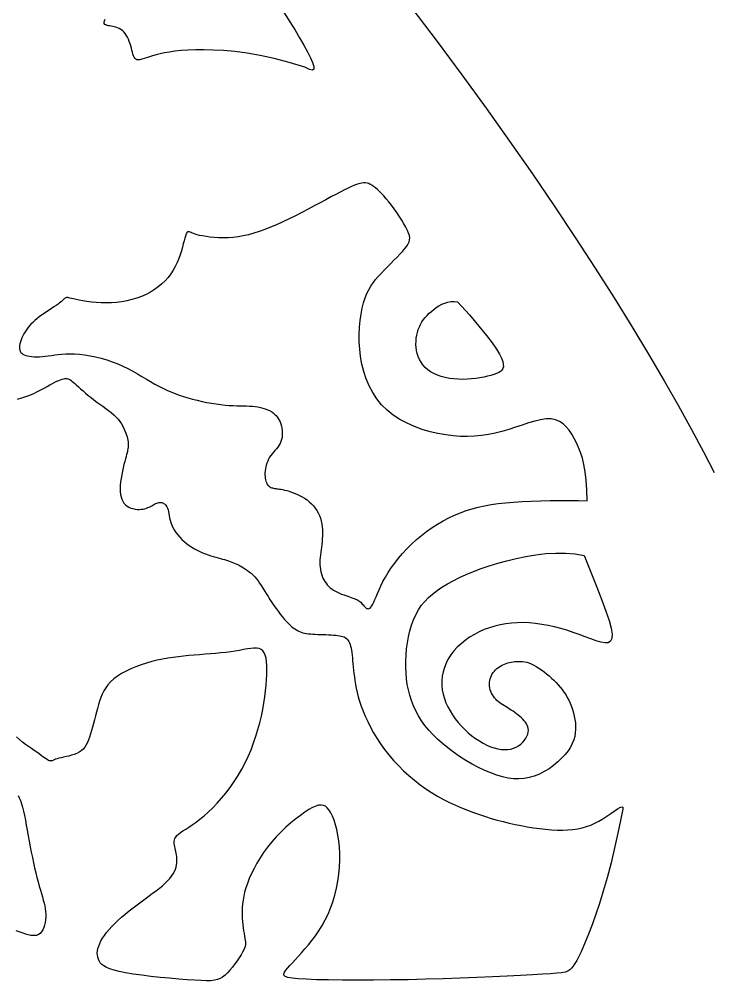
# Paper-space layout 'Layout1' of a CAD drawing. Header units: millimetres. Extents: x 76 to 198, y 127 to 164.
# Drawn here: x 95.42 to 101.45, y 138.87 to 147.24 of the extents above; entities that cross this region are included whole.
import ezdxf

# ---------------------------------------------------------------- set-up
doc = ezdxf.new("R2010")
doc.units = ezdxf.units.MM

psp = doc.layouts.get("Layout1")

# ---------------------------------------------------------------- linework, layer by layer
for points in [[(97.7282, 147.2996), (97.7791, 147.2213), (97.8244, 147.1485), (97.8647, 147.0808), (97.9004, 147.0181), (97.9319, 146.9604), (97.9578, 146.909), (97.9766, 146.8656), (97.9869, 146.8319), (97.987, 146.8093), (97.9754, 146.7997), (97.9506, 146.8046), (97.911, 146.8256)], [(98.841, 147.3406), (99.0617, 147.0496), (99.2778, 146.7586), (99.4889, 146.4688), (99.694, 146.1812), (99.8925, 145.8971), (100.0836, 145.6175), (100.2666, 145.3435), (100.4407, 145.0762), (100.6053, 144.8168), (100.7602, 144.5661), (100.9051, 144.3251), (101.04, 144.0945), (101.1646, 143.8752), (101.2789, 143.6682), (101.3827, 143.4742), (101.4758, 143.2942)], [(97.911, 146.8256), (97.7725, 146.8684), (97.6421, 146.9025), (97.5199, 146.9288), (97.4059, 146.9484), (97.2999, 146.962), (97.202, 146.9708), (97.1122, 146.9755), (97.0304, 146.9772), (96.9566, 146.9767), (96.8903, 146.9743), (96.8307, 146.9703), (96.7775, 146.9649), (96.7298, 146.9583), (96.6872, 146.9507), (96.649, 146.9424), (96.6146, 146.9337), (96.5835, 146.9248), (96.5555, 146.916), (96.5305, 146.9078), (96.5083, 146.9007), (96.4889, 146.8951), (96.472, 146.8914), (96.4576, 146.8901), (96.4456, 146.8915), (96.4358, 146.896), (96.4278, 146.9035), (96.4213, 146.9135), (96.4159, 146.9258), (96.4113, 146.9401), (96.407, 146.956), (96.4027, 146.9734), (96.3981, 146.9917), (96.3927, 147.0108), (96.3866, 147.0303), (96.3797, 147.0498), (96.372, 147.0689), (96.3634, 147.0872), (96.3539, 147.1044), (96.3435, 147.1202), (96.3321, 147.1341), (96.3197, 147.1459), (96.3066, 147.1557), (96.2928, 147.1636), (96.2786, 147.17), (96.2641, 147.1751), (96.2496, 147.179), (96.2353, 147.182), (96.2212, 147.1842), (96.2076, 147.186), (96.195, 147.1879), (96.1838, 147.1903), (96.1743, 147.1938), (96.1671, 147.1989), (96.1625, 147.2061), (96.161, 147.216), (96.1631, 147.229), (96.1689, 147.2457)], [(100.3696, 143.0475), (100.3676, 143.145), (100.3621, 143.2292), (100.3534, 143.302), (100.3418, 143.365), (100.3279, 143.4199), (100.312, 143.4685), (100.2945, 143.5123), (100.2758, 143.5532), (100.2561, 143.5924), (100.2352, 143.6295), (100.2125, 143.6637), (100.1876, 143.6941), (100.1599, 143.7199), (100.1289, 143.7404), (100.0942, 143.7546), (100.0553, 143.7618), (100.0118, 143.7615), (99.9642, 143.7547), (99.9131, 143.7426), (99.8591, 143.7268), (99.8029, 143.7085), (99.7451, 143.689), (99.6863, 143.6697), (99.6271, 143.652), (99.568, 143.637), (99.5089, 143.625), (99.4494, 143.6162), (99.3893, 143.6105), (99.3283, 143.6082), (99.2661, 143.6093), (99.2024, 143.614), (99.1369, 143.6223), (99.0696, 143.6344), (99.0012, 143.6504), (98.9328, 143.6704), (98.8654, 143.6947), (98.8, 143.7233), (98.7377, 143.7564), (98.6793, 143.7942), (98.626, 143.8367), (98.5785, 143.8842), (98.5369, 143.936), (98.5008, 143.9915), (98.4701, 144.0502), (98.4445, 144.1114), (98.4237, 144.1746), (98.4076, 144.2391), (98.3958, 144.3044), (98.3881, 144.3697), (98.3842, 144.4345), (98.3837, 144.498), (98.3864, 144.5597), (98.3918, 144.6187), (98.3998, 144.6745), (98.4098, 144.7264), (98.4216, 144.7736), (98.435, 144.8158), (98.4498, 144.8535), (98.4663, 144.8875), (98.4843, 144.9186), (98.5041, 144.9475), (98.5256, 144.9751), (98.549, 145.0022), (98.5742, 145.0296), (98.6013, 145.0578), (98.6295, 145.0866), (98.6582, 145.1155), (98.6866, 145.1442), (98.714, 145.1721), (98.7396, 145.1989), (98.7626, 145.2239), (98.7825, 145.2469), (98.7984, 145.2676), (98.8104, 145.2865), (98.8186, 145.3043), (98.8229, 145.3219), (98.8234, 145.3399), (98.8203, 145.3592), (98.8135, 145.3805), (98.8032, 145.4045), (98.7894, 145.4318), (98.7726, 145.4618), (98.7535, 145.4938), (98.7325, 145.5268), (98.7103, 145.5601), (98.6873, 145.5929), (98.6642, 145.6244), (98.6415, 145.6538), (98.6197, 145.6805), (98.5988, 145.7044), (98.5789, 145.7257), (98.56, 145.7444), (98.542, 145.7608), (98.5251, 145.775), (98.5091, 145.7871), (98.494, 145.7972), (98.4799, 145.8055), (98.4662, 145.8119), (98.4526, 145.8163), (98.4384, 145.8187), (98.4233, 145.819), (98.4067, 145.817), (98.3882, 145.8128), (98.3673, 145.8063), (98.3435, 145.7973), (98.3168, 145.786), (98.287, 145.7724), (98.2542, 145.7565), (98.2183, 145.7385), (98.1792, 145.7183), (98.137, 145.696), (98.0914, 145.6718), (98.0427, 145.6456), (97.9913, 145.6181), (97.938, 145.5897), (97.8832, 145.5609), (97.8278, 145.5324), (97.7722, 145.5046), (97.7173, 145.4782), (97.6635, 145.4536), (97.6116, 145.4313), (97.5613, 145.4114), (97.5125, 145.3938), (97.4651, 145.3787), (97.4188, 145.3661), (97.3735, 145.3558), (97.329, 145.348), (97.2851, 145.3426), (97.2418, 145.3397), (97.1994, 145.3388), (97.1584, 145.3398), (97.1195, 145.3423), (97.0829, 145.346), (97.0494, 145.3506), (97.0193, 145.3557), (96.9932, 145.3611), (96.9714, 145.3665), (96.9535, 145.3717), (96.9391, 145.3766), (96.9276, 145.3811), (96.9185, 145.3851), (96.9113, 145.3885), (96.9055, 145.3911), (96.9004, 145.3929), (96.8958, 145.3936), (96.8914, 145.3929), (96.8871, 145.3904), (96.8829, 145.3857), (96.8785, 145.3782), (96.8738, 145.3676), (96.8689, 145.3534), (96.8635, 145.3353), (96.8576, 145.3129), (96.8509, 145.2867), (96.8432, 145.2575), (96.8342, 145.226), (96.8238, 145.1927), (96.8116, 145.1585), (96.7975, 145.124), (96.7812, 145.0899), (96.7625, 145.0568), (96.7414, 145.0248), (96.7179, 144.9943), (96.692, 144.9652), (96.6637, 144.9377), (96.633, 144.912), (96.6, 144.8882), (96.5647, 144.8664), (96.5271, 144.8468), (96.4874, 144.8293), (96.446, 144.8141), (96.4032, 144.8012), (96.3593, 144.7906), (96.3146, 144.7823), (96.2694, 144.7765), (96.2239, 144.7731), (96.1787, 144.7721), (96.1342, 144.7732), (96.091, 144.776), (96.0498, 144.7802), (96.0112, 144.7852), (95.9758, 144.7908), (95.9442, 144.7965), (95.9171, 144.8019), (95.8949, 144.8068), (95.8771, 144.8109), (95.8631, 144.8142), (95.8522, 144.8167), (95.8439, 144.8183), (95.8373, 144.8189), (95.832, 144.8185), (95.8272, 144.8169), (95.8223, 144.8141), (95.817, 144.8102), (95.811, 144.8051), (95.8039, 144.7989), (95.7955, 144.7915), (95.7855, 144.783), (95.7734, 144.7734), (95.7591, 144.7627), (95.7423, 144.751), (95.7234, 144.7383), (95.703, 144.7248), (95.6814, 144.7106), (95.6592, 144.6959), (95.637, 144.6808), (95.6151, 144.6654), (95.5942, 144.6499), (95.5745, 144.6343), (95.5562, 144.6187), (95.5392, 144.603), (95.5235, 144.5871), (95.5089, 144.571), (95.4955, 144.5546), (95.4832, 144.5379), (95.4719, 144.5208), (95.4616, 144.5034), (95.4523, 144.4857), (95.4442, 144.468), (95.4373, 144.4506), (95.4317, 144.4335), (95.4274, 144.4172), (95.4247, 144.4016), (95.4234, 144.3872), (95.4238, 144.374), (95.4259, 144.3621), (95.4297, 144.3514), (95.4354, 144.3418), (95.443, 144.3334), (95.4525, 144.3261), (95.464, 144.3199), (95.4777, 144.3146), (95.4934, 144.3104), (95.5111, 144.3071), (95.5307, 144.3047), (95.5518, 144.3034), (95.5743, 144.303), (95.598, 144.3036), (95.6228, 144.3052), (95.6484, 144.3077), (95.6747, 144.3112), (95.702, 144.3152), (95.7305, 144.3193), (95.7607, 144.3233), (95.7927, 144.3265), (95.827, 144.3288), (95.8637, 144.3295), (95.9033, 144.3285), (95.9458, 144.3252), (95.9909, 144.3197), (96.0379, 144.3119), (96.0861, 144.3021), (96.135, 144.2901), (96.1839, 144.2761), (96.2322, 144.2601), (96.2793, 144.2421), (96.3247, 144.2221), (96.3684, 144.2007), (96.4105, 144.1783), (96.4512, 144.1552), (96.4906, 144.132), (96.5288, 144.1091), (96.566, 144.0868), (96.6023, 144.0658), (96.6379, 144.0463), (96.673, 144.0283), (96.7079, 144.0116), (96.743, 143.9963), (96.7785, 143.982), (96.8148, 143.9688), (96.8521, 143.9564), (96.8907, 143.9448), (96.9308, 143.934), (96.972, 143.9238), (97.0139, 143.9144), (97.0559, 143.906), (97.0976, 143.8985), (97.1385, 143.892), (97.1781, 143.8867), (97.2159, 143.8826), (97.2516, 143.8798), (97.2852, 143.8779), (97.3169, 143.8768), (97.3469, 143.8762), (97.3753, 143.8757), (97.4025, 143.875), (97.4285, 143.874), (97.4536, 143.8723), (97.4778, 143.8696), (97.5012, 143.866), (97.5237, 143.8615), (97.5451, 143.856), (97.5654, 143.8496), (97.5845, 143.8423), (97.6022, 143.8341), (97.6185, 143.825), (97.6333, 143.8151), (97.6467, 143.8043), (97.6587, 143.7925), (97.6694, 143.7797), (97.6788, 143.7659), (97.6871, 143.751), (97.6943, 143.735), (97.7004, 143.7179), (97.7055, 143.6997), (97.7095, 143.6805), (97.7122, 143.6608), (97.7135, 143.6408), (97.7133, 143.6208), (97.7113, 143.6012), (97.7075, 143.5822), (97.7017, 143.5641), (97.6938, 143.5472), (97.6842, 143.5312), (97.6732, 143.5161), (97.6614, 143.5014), (97.6491, 143.487), (97.6367, 143.4727), (97.6246, 143.4581), (97.6133, 143.443), (97.6031, 143.4274), (97.5941, 143.4111), (97.5863, 143.3944), (97.5795, 143.3774), (97.5739, 143.3602), (97.5695, 143.343), (97.5661, 143.3258), (97.5638, 143.3088), (97.5626, 143.2922), (97.5625, 143.276), (97.5633, 143.2604), (97.565, 143.2456), (97.5676, 143.2317), (97.571, 143.2189), (97.5751, 143.2073), (97.58, 143.1971), (97.5855, 143.1883), (97.5916, 143.1809), (97.5982, 143.1748), (97.6054, 143.1697), (97.6129, 143.1656), (97.6209, 143.1624), (97.6291, 143.1599), (97.6377, 143.1579), (97.6465, 143.1564), (97.6557, 143.1551), (97.6656, 143.1538), (97.6764, 143.1524), (97.6884, 143.1507), (97.7017, 143.1485), (97.7167, 143.1456), (97.7334, 143.1418), (97.7521, 143.1369), (97.7725, 143.1309), (97.7941, 143.1238), (97.8166, 143.1156), (97.8396, 143.1061), (97.8627, 143.0954), (97.8855, 143.0835), (97.9076, 143.0704), (97.9286, 143.0559), (97.9485, 143.0402), (97.9671, 143.0232), (97.9843, 143.005), (97.9999, 142.9856), (98.014, 142.9651), (98.0263, 142.9434), (98.0368, 142.9206), (98.0453, 142.8968), (98.0521, 142.8721), (98.0572, 142.8467), (98.0607, 142.821), (98.0628, 142.795), (98.0637, 142.769), (98.0634, 142.7432), (98.0621, 142.7179), (98.06, 142.6931), (98.0573, 142.669), (98.0541, 142.6454), (98.0509, 142.6222), (98.0477, 142.5996), (98.0449, 142.5772), (98.0427, 142.5553), (98.0414, 142.5335), (98.041, 142.5121), (98.0418, 142.4909), (98.0436, 142.4701), (98.0464, 142.4499), (98.0503, 142.4302), (98.0552, 142.4112), (98.061, 142.393), (98.0679, 142.3757), (98.0757, 142.3594), (98.0846, 142.3439), (98.0945, 142.3294), (98.1054, 142.3158), (98.1174, 142.3031), (98.1305, 142.2912), (98.1448, 142.2801), (98.1602, 142.2697), (98.1767, 142.2602), (98.1942, 142.2513), (98.2121, 142.2432), (98.2304, 142.2356), (98.2486, 142.2287), (98.2664, 142.2223), (98.2836, 142.2164), (98.2998, 142.211), (98.3147, 142.206), (98.3284, 142.2013), (98.341, 142.1967), (98.3525, 142.1921), (98.3631, 142.1874), (98.3727, 142.1823), (98.3816, 142.1768), (98.3897, 142.1707), (98.3972, 142.1639), (98.4042, 142.1565), (98.4107, 142.1489), (98.417, 142.1413), (98.4231, 142.1339), (98.4291, 142.1269), (98.4353, 142.1207), (98.4416, 142.1154), (98.4483, 142.1113), (98.4552, 142.1087), (98.4625, 142.1081), (98.47, 142.1098), (98.4778, 142.1141), (98.4859, 142.1214), (98.4942, 142.1321), (98.5028, 142.1465), (98.5116, 142.1649), (98.521, 142.1871), (98.5314, 142.2128), (98.5432, 142.2416), (98.5567, 142.2733), (98.5724, 142.3076), (98.5905, 142.344), (98.6116, 142.3824), (98.6359, 142.4223), (98.6632, 142.4635), (98.6935, 142.5053), (98.7265, 142.5474), (98.762, 142.5893), (98.7999, 142.6307), (98.84, 142.6709), (98.882, 142.7098), (98.9259, 142.7467), (98.9713, 142.7817), (99.0181, 142.8145), (99.0661, 142.8452), (99.115, 142.8736), (99.1647, 142.8997), (99.2149, 142.9234), (99.2654, 142.9445), (99.3162, 142.9631), (99.3677, 142.9793), (99.4206, 142.9934), (99.4756, 143.0054), (99.5333, 143.0156), (99.5944, 143.0241), (99.6594, 143.0313), (99.7291, 143.0373), (99.8038, 143.0421), (99.8825, 143.046), (99.964, 143.0488), (100.0471, 143.0506), (100.1304, 143.0514), (100.2128, 143.0511), (100.2929, 143.0498), (100.3696, 143.0475)], [(99.241, 144.7828), (99.3437, 144.6676), (99.4269, 144.5706), (99.4927, 144.4898), (99.5432, 144.4232), (99.5805, 144.3689), (99.6067, 144.3251), (99.6238, 144.2897), (99.634, 144.2608), (99.6391, 144.2367), (99.6395, 144.2167), (99.6355, 144.2001), (99.6272, 144.1863), (99.615, 144.1749), (99.5989, 144.1651), (99.5791, 144.1565), (99.556, 144.1485), (99.5296, 144.1406), (99.5004, 144.133), (99.4687, 144.1258), (99.4349, 144.1194), (99.3993, 144.114), (99.3624, 144.1098), (99.3245, 144.1072), (99.286, 144.1062), (99.2473, 144.1072), (99.2087, 144.1102), (99.1708, 144.1153), (99.1339, 144.1224), (99.0985, 144.1316), (99.065, 144.143), (99.0338, 144.1565), (99.0055, 144.1723), (98.9803, 144.1902), (98.9582, 144.2101), (98.9391, 144.2317), (98.9228, 144.2549), (98.9093, 144.2792), (98.8983, 144.3046), (98.8899, 144.3307), (98.8838, 144.3573), (98.8799, 144.3841), (98.8782, 144.411), (98.8785, 144.4378), (98.8808, 144.4643), (98.885, 144.4903), (98.8909, 144.5156), (98.8984, 144.54), (98.9076, 144.5634), (98.9183, 144.5856), (98.9304, 144.6067), (98.944, 144.6267), (98.959, 144.6458), (98.9755, 144.6642), (98.9934, 144.6818), (99.0127, 144.6988), (99.0333, 144.7154), (99.0553, 144.7314), (99.0786, 144.7465), (99.1031, 144.7601), (99.1287, 144.7714), (99.1554, 144.7799), (99.1831, 144.7851), (99.2117, 144.7862), (99.241, 144.7828)], [(95.4052, 143.9351), (95.4428, 143.9452), (95.4793, 143.9569), (95.5143, 143.97), (95.5477, 143.9843), (95.5794, 143.9993), (95.6094, 144.0146), (95.6376, 144.0298), (95.6639, 144.0445), (95.6882, 144.0582), (95.7106, 144.0706), (95.7309, 144.0812), (95.7493, 144.0902), (95.7659, 144.0975), (95.7809, 144.1034), (95.7944, 144.1079), (95.8064, 144.111), (95.8173, 144.1129), (95.827, 144.1137), (95.8359, 144.1135), (95.8441, 144.112), (95.8522, 144.1092), (95.8606, 144.105), (95.8695, 144.0991), (95.8795, 144.0915), (95.8909, 144.0819), (95.9042, 144.0703), (95.9195, 144.0565), (95.9369, 144.0409), (95.956, 144.0238), (95.9768, 144.0054), (95.999, 143.9863), (96.0223, 143.9667), (96.0467, 143.947), (96.0718, 143.9275), (96.0975, 143.9085), (96.1234, 143.8899), (96.1492, 143.8716), (96.1746, 143.8534), (96.1991, 143.8351), (96.2224, 143.8167), (96.2442, 143.7979), (96.2642, 143.7785), (96.282, 143.7586), (96.2977, 143.7382), (96.3115, 143.7177), (96.3235, 143.6972), (96.3337, 143.6771), (96.3424, 143.6576), (96.3497, 143.6389), (96.3557, 143.6214), (96.3606, 143.6051), (96.3643, 143.59), (96.3672, 143.5761), (96.3691, 143.5632), (96.3703, 143.5512), (96.3708, 143.54), (96.3707, 143.5295), (96.3701, 143.5197), (96.3692, 143.5102), (96.3677, 143.5007), (96.3658, 143.4907), (96.3633, 143.4796), (96.3602, 143.467), (96.3564, 143.4523), (96.3518, 143.4351), (96.3465, 143.4149), (96.3403, 143.3912), (96.3336, 143.3647), (96.3267, 143.336), (96.32, 143.3057), (96.3137, 143.2746), (96.3083, 143.2432), (96.304, 143.2124), (96.3012, 143.1827), (96.3002, 143.1547), (96.301, 143.1286), (96.3038, 143.1045), (96.3084, 143.0823), (96.315, 143.0621), (96.3235, 143.044), (96.334, 143.028), (96.3465, 143.0142), (96.3609, 143.0026), (96.377, 142.9931), (96.3942, 142.9856), (96.4123, 142.9799), (96.4307, 142.9761), (96.4492, 142.9739), (96.4672, 142.9733), (96.4843, 142.9742), (96.5003, 142.9763), (96.5151, 142.9796), (96.5289, 142.9839), (96.5417, 142.9888), (96.5536, 142.9942), (96.5647, 142.9999), (96.5752, 143.0056), (96.5851, 143.0111), (96.5945, 143.0163), (96.6036, 143.021), (96.6123, 143.0252), (96.6207, 143.0286), (96.6291, 143.0313), (96.6373, 143.0331), (96.6456, 143.0339), (96.654, 143.0337), (96.6626, 143.0324), (96.6712, 143.0298), (96.6796, 143.0258), (96.6877, 143.0205), (96.6954, 143.0136), (96.7024, 143.0051), (96.7086, 142.9949), (96.7139, 142.9829), (96.718, 142.9691), (96.7215, 142.9537), (96.7247, 142.9367), (96.7279, 142.9186), (96.7317, 142.8993), (96.7365, 142.8792), (96.7426, 142.8584), (96.7505, 142.8372), (96.7605, 142.8158), (96.7726, 142.7943), (96.7865, 142.7729), (96.8022, 142.7519), (96.8195, 142.7315), (96.8382, 142.7118), (96.8581, 142.6931), (96.8792, 142.6755), (96.9013, 142.6592), (96.9241, 142.6442), (96.9475, 142.6304), (96.9713, 142.6178), (96.9953, 142.6063), (97.0193, 142.5959), (97.0431, 142.5864), (97.0665, 142.5779), (97.0893, 142.5702), (97.1115, 142.5633), (97.133, 142.557), (97.1538, 142.5512), (97.1737, 142.5458), (97.1927, 142.5406), (97.2108, 142.5356), (97.228, 142.5306), (97.244, 142.5256), (97.2593, 142.5203), (97.2739, 142.5148), (97.2881, 142.509), (97.3021, 142.5029), (97.3162, 142.4962), (97.3305, 142.4891), (97.3452, 142.4813), (97.3606, 142.4729), (97.3764, 142.4636), (97.3926, 142.4536), (97.409, 142.4425), (97.4254, 142.4304), (97.4416, 142.4172), (97.4574, 142.4027), (97.4728, 142.3868), (97.4875, 142.3695), (97.5018, 142.3509), (97.5158, 142.331), (97.5297, 142.3099), (97.5438, 142.2877), (97.5583, 142.2644), (97.5733, 142.2403), (97.589, 142.2152), (97.6057, 142.1895), (97.623, 142.1633), (97.641, 142.1371), (97.6592, 142.1112), (97.6775, 142.086), (97.6958, 142.0618), (97.7136, 142.039), (97.731, 142.018), (97.7476, 141.999), (97.7635, 141.982), (97.7788, 141.9669), (97.7937, 141.9535), (97.8082, 141.9418), (97.8224, 141.9316), (97.8364, 141.9228), (97.8503, 141.9153), (97.8642, 141.9089), (97.8783, 141.9036), (97.8929, 141.8991), (97.908, 141.8956), (97.924, 141.8927), (97.941, 141.8903), (97.9593, 141.8885), (97.979, 141.887), (98.0002, 141.8858), (98.0227, 141.8847), (98.0459, 141.8838), (98.0696, 141.8829), (98.0932, 141.8821), (98.1163, 141.8812), (98.1385, 141.8801), (98.1594, 141.8789), (98.1786, 141.8774), (98.1962, 141.8755), (98.2122, 141.8732), (98.2267, 141.8702), (98.2399, 141.8665), (98.2517, 141.8619), (98.2622, 141.8563), (98.2716, 141.8496), (98.28, 141.8417), (98.2874, 141.8324), (98.2939, 141.8217), (98.2995, 141.8097), (98.3045, 141.7961), (98.3088, 141.781), (98.3126, 141.7643), (98.3159, 141.7458), (98.3188, 141.7257), (98.3214, 141.704), (98.3239, 141.6807), (98.3263, 141.656), (98.3287, 141.6299), (98.3313, 141.6025), (98.3342, 141.5741), (98.3375, 141.5445), (98.3412, 141.5139), (98.3457, 141.4823), (98.3511, 141.4493), (98.3578, 141.415), (98.3659, 141.3791), (98.3757, 141.3415), (98.3874, 141.302), (98.4014, 141.2605), (98.4177, 141.2169), (98.4365, 141.1716), (98.4578, 141.1248), (98.4817, 141.0769), (98.5083, 141.0282), (98.5376, 140.9793), (98.5697, 140.9303), (98.6045, 140.8817), (98.6422, 140.8337), (98.6825, 140.7868), (98.7252, 140.741), (98.7699, 140.6967), (98.8163, 140.6541), (98.8643, 140.6135), (98.9135, 140.5751), (98.9637, 140.5391), (99.0145, 140.5058), (99.0659, 140.4749), (99.1178, 140.4464), (99.1699, 140.4201), (99.2223, 140.3957), (99.2747, 140.3731), (99.327, 140.3522), (99.3792, 140.3326), (99.4312, 140.3144), (99.4829, 140.2973), (99.5346, 140.2814), (99.5863, 140.2667), (99.6381, 140.2531), (99.6901, 140.2405), (99.7424, 140.2289), (99.7951, 140.2183), (99.8482, 140.2086), (99.9015, 140.2), (99.9545, 140.1927), (100.0069, 140.1869), (100.0583, 140.1826), (100.1083, 140.1801), (100.1565, 140.1794), (100.2025, 140.1809), (100.2462, 140.1846), (100.2876, 140.1906), (100.3271, 140.1989), (100.3651, 140.2096), (100.4017, 140.2228), (100.4375, 140.2384), (100.4725, 140.2565), (100.5073, 140.2771), (100.5418, 140.3), (100.5751, 140.3235), (100.6059, 140.3455), (100.633, 140.364), (100.6551, 140.377), (100.671, 140.3823), (100.6796, 140.378), (100.6794, 140.3621)], [(100.3436, 142.5715), (100.4025, 142.4258), (100.4541, 142.2968), (100.498, 142.1839), (100.5337, 142.0868), (100.5607, 142.005), (100.5788, 141.9384), (100.5873, 141.8863), (100.586, 141.8484), (100.5746, 141.8241), (100.554, 141.8118), (100.5254, 141.8096), (100.4898, 141.8155), (100.4484, 141.8277), (100.4025, 141.8444), (100.353, 141.8636), (100.3011, 141.8835), (100.2479, 141.9024), (100.1938, 141.9199), (100.139, 141.9358), (100.0838, 141.9499), (100.0286, 141.962), (99.9735, 141.972), (99.919, 141.9795), (99.8652, 141.9846), (99.8125, 141.9868), (99.7609, 141.9864), (99.7103, 141.9832), (99.6608, 141.9772), (99.6123, 141.9685), (99.5649, 141.957), (99.5186, 141.9428), (99.4734, 141.9259), (99.4293, 141.9062), (99.3867, 141.8839), (99.3458, 141.8592), (99.3071, 141.8323), (99.2709, 141.8033), (99.2376, 141.7725), (99.2076, 141.7399), (99.1812, 141.7057), (99.1587, 141.6702), (99.1401, 141.6336), (99.1254, 141.596), (99.1145, 141.5578), (99.1073, 141.5191), (99.1038, 141.4801), (99.104, 141.4412), (99.1077, 141.4025), (99.115, 141.3642), (99.1255, 141.3265), (99.1392, 141.2894), (99.1557, 141.2531), (99.1749, 141.2176), (99.1966, 141.1831), (99.2205, 141.1496), (99.2465, 141.1172), (99.2743, 141.086), (99.3037, 141.0563), (99.3343, 141.0282), (99.3659, 141.002), (99.3982, 140.9779), (99.4308, 140.956), (99.4636, 140.9366), (99.4963, 140.9199), (99.5285, 140.9061), (99.56, 140.8951), (99.5909, 140.8872), (99.6208, 140.8822), (99.6496, 140.8802), (99.6772, 140.8811), (99.7034, 140.8851), (99.7281, 140.8922), (99.7511, 140.9022), (99.7723, 140.9147), (99.7915, 140.9294), (99.8085, 140.9456), (99.8232, 140.9628), (99.8355, 140.9807), (99.8452, 140.9986), (99.8522, 141.0161), (99.8563, 141.0328), (99.8577, 141.0486), (99.8566, 141.0637), (99.8532, 141.0782), (99.8478, 141.0922), (99.8405, 141.1057), (99.8315, 141.1189), (99.8212, 141.1318), (99.8095, 141.1446), (99.7969, 141.1571), (99.7834, 141.1694), (99.7691, 141.1814), (99.7543, 141.1929), (99.7392, 141.2041), (99.7239, 141.2147), (99.7085, 141.2248), (99.6933, 141.2343), (99.6783, 141.2433), (99.6635, 141.2521), (99.6491, 141.2608), (99.6351, 141.2696), (99.6215, 141.2787), (99.6084, 141.2881), (99.5959, 141.2981), (99.5839, 141.3089), (99.5727, 141.3204), (99.5623, 141.3326), (99.5528, 141.3454), (99.5443, 141.3589), (99.5369, 141.3729), (99.5306, 141.3874), (99.5257, 141.4025), (99.5221, 141.418), (99.5198, 141.4338), (99.519, 141.4497), (99.5195, 141.4657), (99.5214, 141.4815), (99.5247, 141.4969), (99.5294, 141.512), (99.5355, 141.5264), (99.5429, 141.5401), (99.5515, 141.553), (99.5613, 141.5651), (99.572, 141.5763), (99.5836, 141.5868), (99.5958, 141.5963), (99.6087, 141.605), (99.622, 141.6128), (99.6356, 141.6197), (99.6495, 141.6257), (99.6638, 141.631), (99.6783, 141.6354), (99.6932, 141.6392), (99.7083, 141.6424), (99.7238, 141.645), (99.7395, 141.6471), (99.7556, 141.6486), (99.7721, 141.6495), (99.789, 141.6495), (99.8065, 141.6483), (99.8245, 141.6457), (99.8433, 141.6415), (99.8628, 141.6355), (99.8832, 141.6275), (99.9044, 141.6172), (99.9264, 141.6049), (99.9487, 141.5909), (99.9714, 141.5753), (99.994, 141.5585), (100.0163, 141.5408), (100.0383, 141.5224), (100.0595, 141.5036), (100.0799, 141.4845), (100.0993, 141.4652), (100.1178, 141.4454), (100.1354, 141.4251), (100.1521, 141.4041), (100.1679, 141.3823), (100.1827, 141.3595), (100.1966, 141.3356), (100.2096, 141.3106), (100.2216, 141.2845), (100.2325, 141.2575), (100.2422, 141.2297), (100.2505, 141.2013), (100.2575, 141.1724), (100.263, 141.1432), (100.2668, 141.1139), (100.269, 141.0845), (100.2691, 141.0551), (100.2666, 141.0254), (100.2613, 140.9955), (100.2527, 140.9652), (100.2404, 140.9344), (100.2241, 140.903), (100.2032, 140.871), (100.1776, 140.8383), (100.1476, 140.8056), (100.1139, 140.7736), (100.0771, 140.743), (100.0376, 140.7145), (99.9961, 140.6889), (99.9531, 140.6669), (99.9093, 140.6492), (99.865, 140.6364), (99.8203, 140.6286), (99.7748, 140.6255), (99.7285, 140.627), (99.6811, 140.6331), (99.6324, 140.6435), (99.5823, 140.6582), (99.5306, 140.6769), (99.4771, 140.6997), (99.4225, 140.7259), (99.3674, 140.7552), (99.3126, 140.7872), (99.2587, 140.8214), (99.2064, 140.8574), (99.1564, 140.8947), (99.1094, 140.9329), (99.0659, 140.9717), (99.026, 141.011), (98.9895, 141.0509), (98.9565, 141.0915), (98.9268, 141.1328), (98.9002, 141.175), (98.8768, 141.2182), (98.8563, 141.2623), (98.8388, 141.3074), (98.824, 141.3537), (98.812, 141.4009), (98.8026, 141.4492), (98.7958, 141.4984), (98.7913, 141.5486), (98.7892, 141.5998), (98.7894, 141.6519), (98.7917, 141.7049), (98.7962, 141.7582), (98.8031, 141.8114), (98.8124, 141.8639), (98.8243, 141.9152), (98.8387, 141.9647), (98.8559, 142.0119), (98.8759, 142.0563), (98.8988, 142.0975), (98.9248, 142.1357), (98.9539, 142.1713), (98.9863, 142.2047), (99.0222, 142.2362), (99.0616, 142.2663), (99.1048, 142.2953), (99.1518, 142.3237), (99.2028, 142.3516), (99.2577, 142.3791), (99.3166, 142.406), (99.3793, 142.4321), (99.446, 142.4573), (99.5166, 142.4814), (99.591, 142.5043), (99.6693, 142.5259), (99.7513, 142.5457), (99.836, 142.5633), (99.9224, 142.5776), (100.0095, 142.5878), (100.0962, 142.5932), (100.1815, 142.5928), (100.2643, 142.5859), (100.3436, 142.5715)], [(100.6794, 140.3621), (100.6462, 140.192), (100.6122, 140.0359), (100.5779, 139.8933), (100.5437, 139.7635), (100.5099, 139.646), (100.4771, 139.5403), (100.4455, 139.4457), (100.4157, 139.3616), (100.388, 139.2876), (100.3623, 139.2229), (100.3386, 139.1669), (100.3168, 139.1189), (100.2969, 139.0782), (100.2788, 139.0443), (100.2623, 139.0163), (100.2475, 138.9936), (100.2339, 138.9756), (100.2194, 138.9616), (100.2017, 138.9509), (100.1782, 138.9428), (100.1468, 138.9367), (100.1048, 138.9318), (100.0499, 138.9275), (99.9797, 138.9231), (99.8926, 138.9181), (99.7898, 138.9125), (99.6735, 138.9066), (99.5458, 138.9006), (99.4087, 138.8946), (99.2644, 138.889), (99.1149, 138.8839), (98.9624, 138.8796), (98.8089, 138.8762), (98.6571, 138.8737), (98.5094, 138.8723), (98.3683, 138.8718), (98.2366, 138.8723), (98.1166, 138.8737), (98.0109, 138.8762), (97.9222, 138.8796), (97.8522, 138.884), (97.7997, 138.8895), (97.7628, 138.8965), (97.7395, 138.905), (97.7279, 138.9152), (97.726, 138.9274), (97.7319, 138.9417), (97.7437, 138.9584), (97.7595, 138.9775), (97.7789, 138.9991), (97.8011, 139.0233), (97.8259, 139.0498), (97.8528, 139.0789), (97.8812, 139.1103), (97.9107, 139.1441), (97.9409, 139.1802), (97.9713, 139.2187), (98.0015, 139.2596), (98.031, 139.3028), (98.0595, 139.3484), (98.0865, 139.3965), (98.1117, 139.447), (98.1346, 139.5), (98.1547, 139.5555), (98.1719, 139.6134), (98.186, 139.6732), (98.1971, 139.7341), (98.2054, 139.7955), (98.2108, 139.8567), (98.2134, 139.9171), (98.2134, 139.9759), (98.2108, 140.0324), (98.2057, 140.0861), (98.1983, 140.1366), (98.1889, 140.1835), (98.1778, 140.2265), (98.1653, 140.2654), (98.1515, 140.2998), (98.1369, 140.3294), (98.1215, 140.3538), (98.1057, 140.3729), (98.089, 140.3865), (98.071, 140.3948), (98.0512, 140.3979), (98.0292, 140.3956), (98.0045, 140.3882), (97.9766, 140.3756), (97.9451, 140.3579), (97.9097, 140.3353), (97.8711, 140.308), (97.8302, 140.2767), (97.7878, 140.2418), (97.7448, 140.2038), (97.7021, 140.1632), (97.6606, 140.1204), (97.6212, 140.0759), (97.5845, 140.0303), (97.5507, 139.984), (97.5199, 139.9374), (97.4919, 139.8909), (97.4669, 139.845), (97.4448, 139.8001), (97.4257, 139.7567), (97.4094, 139.7152), (97.396, 139.6759), (97.3853, 139.6386), (97.3771, 139.6032), (97.371, 139.5692), (97.3669, 139.5366), (97.3644, 139.5049), (97.3635, 139.474), (97.3637, 139.4435), (97.365, 139.4134), (97.367, 139.3837), (97.3697, 139.355), (97.3728, 139.3274), (97.3762, 139.3014), (97.3798, 139.2773), (97.3833, 139.2555), (97.3866, 139.2362), (97.3894, 139.2196), (97.3915, 139.2052), (97.3925, 139.1919), (97.392, 139.1792), (97.3897, 139.166), (97.3851, 139.1516), (97.378, 139.1352), (97.3679, 139.1159), (97.3546, 139.0933), (97.3386, 139.0679), (97.3204, 139.0408), (97.3004, 139.013), (97.2793, 138.9856), (97.2575, 138.9594), (97.2357, 138.9354), (97.2142, 138.9148), (97.1935, 138.8982), (97.1722, 138.8856), (97.1489, 138.8764), (97.1221, 138.8705), (97.0904, 138.8674), (97.0522, 138.8667), (97.0061, 138.8681), (96.9506, 138.8713), (96.8848, 138.8758), (96.8109, 138.8816), (96.7316, 138.8885), (96.6495, 138.8964), (96.5674, 138.9052), (96.4881, 138.9147), (96.4142, 138.9249), (96.3485, 138.9355), (96.293, 138.9466), (96.2474, 138.9582), (96.2104, 138.9702), (96.1811, 138.9827), (96.1583, 138.9958), (96.1409, 139.0096), (96.1278, 139.024), (96.118, 139.0392), (96.1105, 139.0552), (96.1052, 139.0719), (96.1022, 139.0895), (96.1014, 139.1079), (96.103, 139.1272), (96.1069, 139.1474), (96.1133, 139.1685), (96.1222, 139.1906), (96.1335, 139.2136), (96.1474, 139.2375), (96.1638, 139.2622), (96.1826, 139.2875), (96.2039, 139.3134), (96.2276, 139.3399), (96.2536, 139.3667), (96.282, 139.3938), (96.3127, 139.4211), (96.3452, 139.4484), (96.3791, 139.4756), (96.4139, 139.5026), (96.449, 139.5292), (96.4841, 139.5553), (96.5185, 139.5807), (96.5519, 139.6053), (96.5838, 139.6289), (96.614, 139.6517), (96.6423, 139.6738), (96.6685, 139.6952), (96.6924, 139.7162), (96.714, 139.7368), (96.7329, 139.7571), (96.7492, 139.7774), (96.7625, 139.7976), (96.7732, 139.8177), (96.7815, 139.8376), (96.7876, 139.8572), (96.7917, 139.8764), (96.7941, 139.8952), (96.7951, 139.9133), (96.7948, 139.9308), (96.7936, 139.9475), (96.7916, 139.9635), (96.789, 139.9788), (96.786, 139.9935), (96.7828, 140.0076), (96.7797, 140.0212), (96.7767, 140.0343), (96.7741, 140.0469), (96.7721, 140.0592), (96.7711, 140.0712), (96.7716, 140.083), (96.7738, 140.0949), (96.7783, 140.1068), (96.7855, 140.1189), (96.7957, 140.1314), (96.8094, 140.1444), (96.8268, 140.158), (96.8479, 140.1725), (96.8722, 140.1885), (96.8994, 140.2063), (96.9293, 140.2264), (96.9615, 140.249), (96.9957, 140.2748), (97.0315, 140.304), (97.0687, 140.337), (97.1068, 140.3737), (97.1454, 140.4136), (97.1839, 140.4567), (97.2219, 140.5026), (97.259, 140.551), (97.2946, 140.6017), (97.3284, 140.6544), (97.36, 140.7089), (97.3892, 140.7649), (97.4161, 140.822), (97.4408, 140.8799), (97.4632, 140.9385), (97.4835, 140.9973), (97.5015, 141.0562), (97.5174, 141.1148), (97.5311, 141.1727), (97.5428, 141.2298), (97.5527, 141.2855), (97.5607, 141.3397), (97.5671, 141.392), (97.572, 141.4419), (97.5754, 141.4892), (97.5776, 141.5336), (97.5785, 141.5747), (97.578, 141.6123), (97.5758, 141.6461), (97.5716, 141.6761), (97.5652, 141.7021), (97.5563, 141.7237), (97.5446, 141.7409), (97.5298, 141.7534), (97.5118, 141.7612), (97.4907, 141.7648), (97.4664, 141.765), (97.4392, 141.7625), (97.4092, 141.7579), (97.3765, 141.7519), (97.3412, 141.7454), (97.3035, 141.7389), (97.2635, 141.733), (97.2214, 141.7278), (97.1777, 141.7232), (97.1327, 141.7189), (97.0868, 141.715), (97.0402, 141.7112), (96.9933, 141.7074), (96.9464, 141.7036), (96.8999, 141.6996), (96.8536, 141.6952), (96.8076, 141.6901), (96.7616, 141.6842), (96.7157, 141.6772), (96.6696, 141.6689), (96.6234, 141.6591), (96.5768, 141.6476), (96.53, 141.6342), (96.4835, 141.619), (96.4378, 141.6021), (96.3936, 141.5836), (96.3516, 141.5637), (96.3123, 141.5424), (96.2765, 141.5199), (96.2447, 141.4963), (96.2173, 141.4717), (96.1941, 141.4461), (96.1745, 141.4196), (96.158, 141.3921), (96.144, 141.3636), (96.132, 141.3342), (96.1214, 141.3037), (96.1118, 141.2723), (96.1026, 141.24), (96.0938, 141.2071), (96.0852, 141.174), (96.0767, 141.1409), (96.0684, 141.1084), (96.0601, 141.0767), (96.0517, 141.0462), (96.0433, 141.0173), (96.0346, 140.9903), (96.0254, 140.9652), (96.0154, 140.9422), (96.0043, 140.9211), (95.9919, 140.9021), (95.9779, 140.8852), (95.9619, 140.8704), (95.9436, 140.8576), (95.923, 140.847), (95.9006, 140.8382), (95.877, 140.8309), (95.853, 140.8247), (95.8294, 140.8195), (95.8067, 140.8148), (95.7857, 140.8103), (95.7671, 140.8058), (95.7515, 140.801), (95.7384, 140.7961), (95.7275, 140.7915), (95.7181, 140.7874), (95.7098, 140.7842), (95.702, 140.7822), (95.6943, 140.7817), (95.6862, 140.783), (95.6771, 140.7864), (95.6669, 140.7917), (95.6554, 140.799), (95.6426, 140.8079), (95.6281, 140.8184), (95.612, 140.8302), (95.594, 140.8434), (95.574, 140.8576), (95.552, 140.8729), (95.5282, 140.8893), (95.5031, 140.907), (95.477, 140.9261), (95.4503, 140.9467), (95.4234, 140.969), (95.3967, 140.9932)], [(95.4125, 140.4808), (95.422, 140.4601), (95.4312, 140.4364), (95.4403, 140.4096), (95.4491, 140.3794), (95.4578, 140.3455), (95.4663, 140.3079), (95.4746, 140.267), (95.4829, 140.2234), (95.4913, 140.1778), (95.4997, 140.1307), (95.5083, 140.0828), (95.5171, 140.0346), (95.5263, 139.9868), (95.5358, 139.9399), (95.5456, 139.8942), (95.5556, 139.8499), (95.5657, 139.8072), (95.5759, 139.7663), (95.5859, 139.7276), (95.5957, 139.6911), (95.6052, 139.6571), (95.6143, 139.6257), (95.6229, 139.5967), (95.6307, 139.5695), (95.6376, 139.5438), (95.6435, 139.5192), (95.6481, 139.4953), (95.6513, 139.4716), (95.6529, 139.4477), (95.6528, 139.4234), (95.651, 139.399), (95.6474, 139.375), (95.642, 139.352), (95.6349, 139.3305), (95.6261, 139.3109), (95.6155, 139.2938), (95.6031, 139.2797), (95.5888, 139.2691), (95.5714, 139.2624), (95.5497, 139.26), (95.5224, 139.2624), (95.4882, 139.2699), (95.4457, 139.2829), (95.3938, 139.302)]]:
    psp.add_lwpolyline(points)

doc.saveas('drawing.dxf')
